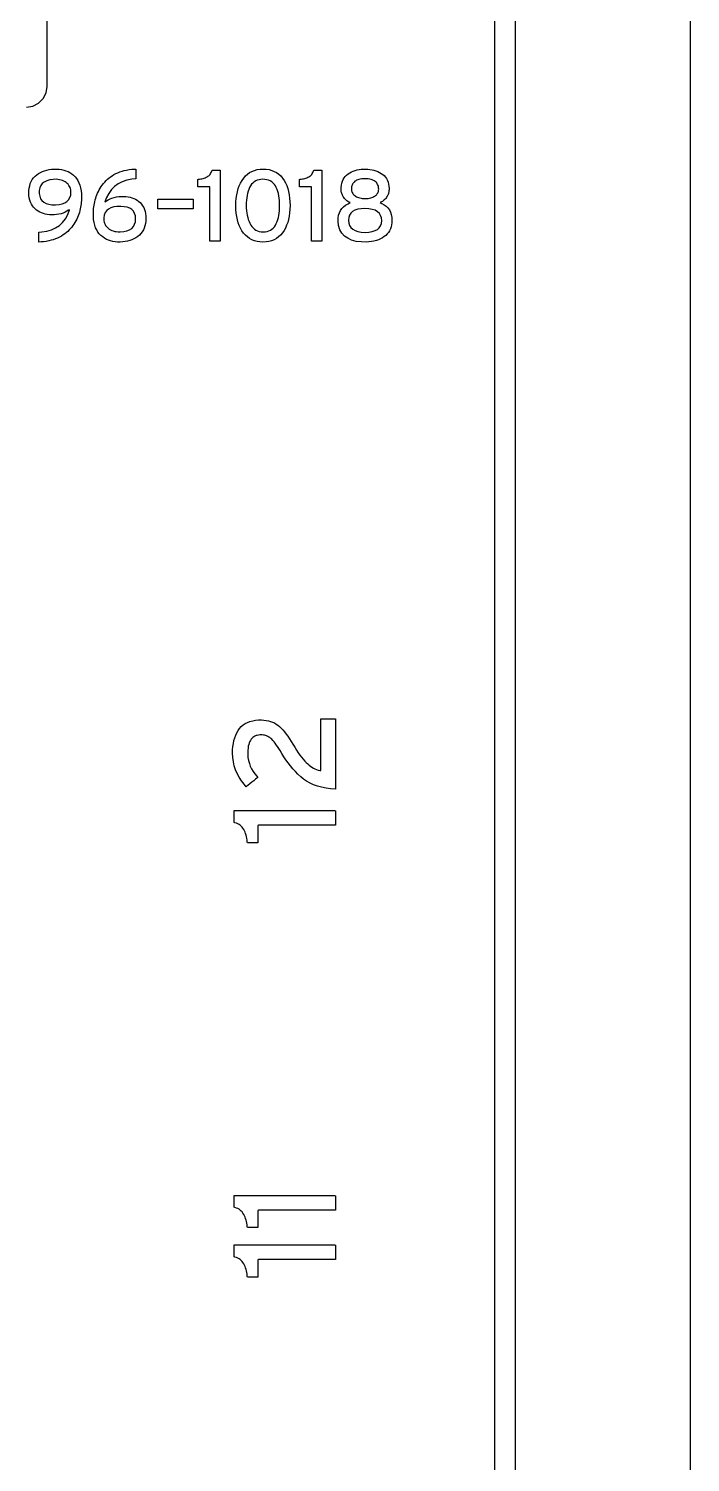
# Model space of a CAD drawing. Extents: x 1 to 47.7, y 0.2 to 33.5.
# Drawn here: x 35.924 to 36.559, y 8.065 to 9.442 of the extents above; entities that cross this region are included whole.
import ezdxf

# ---------------------------------------------------------------- set-up
doc = ezdxf.new("R2010")
doc.units = 0
doc.header["$MEASUREMENT"] = 0
for name, color, linetype in [('1_1__SCREW_TERMINAL_BLOCK_', 7, 'CONTINUOUS'), ('1_2__SCREW_TERMINAL_BLOCK_', 7, 'CONTINUOUS'), ('1_3__CONNECTORIZED_RELAY__', 7, 'CONTINUOUS'), ('1_4__CONNECTORIZED_RELAY__', 7, 'CONTINUOUS'), ('6_0____DWG', 7, 'CONTINUOUS')]:
    doc.layers.add(name, color=color, linetype=linetype)

msp = doc.modelspace()

# ---------------------------------------------------------------- linework, layer by layer
at = {"layer": '1_1__SCREW_TERMINAL_BLOCK_'}
for points in [[(36.3712, 12.2138), (36.3712, 12.0773), (36.3712, 11.9389), (36.3712, 11.7988), (36.3712, 11.6569), (36.3712, 11.5135), (36.3712, 11.3686), (36.3712, 11.2222), (36.3712, 11.0746), (36.3712, 10.9258), (36.3712, 10.7758), (36.3712, 10.6248), (36.3712, 10.4729), (36.3712, 10.3202), (36.3712, 10.0127), (36.3712, 9.703), (36.3712, 9.0803), (36.3712, 8.7688), (36.3712, 8.4583), (36.3712, 8.1495), (36.3712, 7.8431)], [(36.3912, 7.8534), (36.3912, 8.1814), (36.3912, 8.5119), (36.3912, 8.8438), (36.3912, 9.5091), (36.3912, 9.8408), (36.3912, 10.1708), (36.3912, 10.3349), (36.3912, 10.4982), (36.3912, 10.6607), (36.3912, 10.8222), (36.3912, 10.9827), (36.3912, 11.142), (36.3912, 11.3001), (36.3912, 11.4568), (36.3912, 11.6121), (36.3912, 11.7658), (36.3912, 11.9178), (36.3912, 12.068), (36.3912, 12.2164)]]:
    msp.add_lwpolyline(points, dxfattribs=at)
for points in [[(36.2186, 8.7112), (36.2139, 8.7116), (36.2095, 8.7123), (36.2053, 8.7132), (36.2013, 8.7143), (36.1976, 8.7156), (36.1942, 8.7172), (36.1909, 8.719), (36.1879, 8.721), (36.1852, 8.7233), (36.1826, 8.7258), (36.1801, 8.7283), (36.1777, 8.7309), (36.1754, 8.7337), (36.1732, 8.7365), (36.171, 8.7395), (36.169, 8.7425), (36.1671, 8.7457), (36.1655, 8.7484), (36.1642, 8.7504), (36.163, 8.7523), (36.1618, 8.754), (36.1607, 8.7556), (36.1596, 8.7569), (36.1585, 8.7582), (36.1575, 8.7592), (36.1565, 8.7601), (36.1555, 8.7608), (36.1546, 8.7614), (36.1536, 8.762), (36.1525, 8.7624), (36.1515, 8.7628), (36.1505, 8.7631), (36.1494, 8.7633), (36.1483, 8.7634), (36.1472, 8.7635), (36.1459, 8.7634), (36.1446, 8.7633), (36.1434, 8.763), (36.1423, 8.7627), (36.1413, 8.7622), (36.1403, 8.7616), (36.1393, 8.7609), (36.1385, 8.7602), (36.1377, 8.7593), (36.137, 8.7582), (36.1363, 8.757), (36.1358, 8.7557), (36.1353, 8.7542), (36.1349, 8.7526), (36.1347, 8.7508), (36.1345, 8.7489), (36.1344, 8.7468), (36.1344, 8.7444), (36.1346, 8.7416), (36.1351, 8.7388), (36.1359, 8.7361), (36.1368, 8.7335), (36.138, 8.7309), (36.1395, 8.7284), (36.1412, 8.726), (36.1431, 8.7237), (36.1439, 8.7226), (36.1431, 8.7219), (36.1418, 8.7208), (36.1401, 8.7194), (36.1382, 8.7179), (36.1364, 8.7164), (36.1347, 8.7151), (36.1336, 8.7142), (36.133, 8.7137), (36.1308, 8.7161), (36.1283, 8.7194), (36.1261, 8.7228), (36.1242, 8.7264), (36.1227, 8.73), (36.1215, 8.7338), (36.1206, 8.7377), (36.12, 8.7417), (36.1198, 8.7458), (36.1199, 8.7492), (36.1202, 8.7523), (36.1206, 8.7553), (36.1211, 8.7581), (36.1219, 8.7607), (36.1228, 8.7632), (36.1239, 8.7655), (36.1251, 8.7677), (36.1265, 8.7696), (36.1282, 8.7714), (36.13, 8.773), (36.132, 8.7743), (36.1342, 8.7754), (36.1365, 8.7764), (36.1391, 8.777), (36.1418, 8.7775), (36.1447, 8.7778), (36.1475, 8.7778), (36.1498, 8.7777), (36.1521, 8.7774), (36.1542, 8.777), (36.1563, 8.7764), (36.1582, 8.7757), (36.16, 8.7749), (36.1618, 8.7739), (36.1634, 8.7727), (36.1649, 8.7714), (36.1664, 8.7699), (36.168, 8.7682), (36.1696, 8.7663), (36.1712, 8.7643), (36.1728, 8.7621), (36.1744, 8.7598), (36.1761, 8.7572), (36.1777, 8.7545), (36.1795, 8.7516), (36.1812, 8.7489), (36.1829, 8.7463), (36.1845, 8.744), (36.1861, 8.7419), (36.1876, 8.74), (36.1891, 8.7383), (36.1905, 8.7368), (36.1919, 8.7355), (36.1932, 8.7343), (36.1946, 8.7333), (36.196, 8.7323), (36.1975, 8.7315), (36.1989, 8.7307), (36.2004, 8.7301), (36.2019, 8.7296), (36.2034, 8.7291), (36.2045, 8.7291), (36.2045, 8.732), (36.2045, 8.7376), (36.2045, 8.745), (36.2045, 8.7534), (36.2045, 8.7618), (36.2045, 8.7693), (36.2045, 8.7752), (36.2045, 8.7784), (36.2046, 8.7788), (36.2056, 8.7788), (36.2073, 8.7788), (36.2095, 8.7788), (36.2119, 8.7788), (36.2143, 8.7788), (36.2163, 8.7788), (36.2178, 8.7788), (36.2185, 8.7788), (36.2186, 8.7773), (36.2186, 8.7716), (36.2186, 8.7628), (36.2186, 8.752), (36.2186, 8.7405), (36.2186, 8.7295), (36.2186, 8.7202), (36.2186, 8.7137)], [(36.2186, 8.6766), (36.2157, 8.6766), (36.2081, 8.6766), (36.1973, 8.6766), (36.1846, 8.6766), (36.1715, 8.6766), (36.1596, 8.6766), (36.1502, 8.6766), (36.1448, 8.6766), (36.144, 8.6764), (36.144, 8.6752), (36.144, 8.6731), (36.144, 8.6704), (36.144, 8.6675), (36.144, 8.6647), (36.144, 8.6622), (36.144, 8.6605), (36.144, 8.6599), (36.1436, 8.6599), (36.1426, 8.6599), (36.1412, 8.6599), (36.1395, 8.6599), (36.1377, 8.6599), (36.1361, 8.6599), (36.1348, 8.6599), (36.1341, 8.6599), (36.1339, 8.6608), (36.1337, 8.6624), (36.1335, 8.6641), (36.1331, 8.6656), (36.1327, 8.6672), (36.1323, 8.6686), (36.1318, 8.67), (36.1312, 8.6714), (36.1305, 8.6726), (36.1298, 8.6738), (36.129, 8.6749), (36.1281, 8.6759), (36.1271, 8.6767), (36.126, 8.6775), (36.1248, 8.6781), (36.1235, 8.6787), (36.1221, 8.6791), (36.1214, 8.6794), (36.1214, 8.6802), (36.1214, 8.6817), (36.1214, 8.6835), (36.1214, 8.6855), (36.1214, 8.6874), (36.1214, 8.6891), (36.1214, 8.6903), (36.1214, 8.6907), (36.1251, 8.6907), (36.135, 8.6907), (36.1492, 8.6907), (36.1657, 8.6907), (36.1827, 8.6907), (36.1983, 8.6907), (36.2105, 8.6907), (36.2176, 8.6907), (36.2186, 8.6905), (36.2186, 8.6895), (36.2186, 8.6877), (36.2186, 8.6855), (36.2186, 8.683), (36.2186, 8.6806), (36.2186, 8.6786), (36.2186, 8.6771)], [(36.2186, 8.3068), (36.2157, 8.3068), (36.2081, 8.3068), (36.1973, 8.3068), (36.1846, 8.3068), (36.1715, 8.3068), (36.1596, 8.3068), (36.1502, 8.3068), (36.1448, 8.3068), (36.144, 8.3066), (36.144, 8.3054), (36.144, 8.3033), (36.144, 8.3006), (36.144, 8.2977), (36.144, 8.2948), (36.144, 8.2924), (36.144, 8.2907), (36.144, 8.2901), (36.1436, 8.2901), (36.1426, 8.2901), (36.1412, 8.2901), (36.1395, 8.2901), (36.1377, 8.2901), (36.1361, 8.2901), (36.1348, 8.2901), (36.1341, 8.2901), (36.1339, 8.2909), (36.1337, 8.2926), (36.1335, 8.2943), (36.1331, 8.2958), (36.1327, 8.2973), (36.1323, 8.2988), (36.1318, 8.3002), (36.1312, 8.3015), (36.1305, 8.3028), (36.1298, 8.304), (36.129, 8.3051), (36.1281, 8.306), (36.1271, 8.3069), (36.126, 8.3077), (36.1248, 8.3083), (36.1235, 8.3089), (36.1221, 8.3093), (36.1214, 8.3096), (36.1214, 8.3104), (36.1214, 8.3118), (36.1214, 8.3137), (36.1214, 8.3157), (36.1214, 8.3176), (36.1214, 8.3193), (36.1214, 8.3204), (36.1214, 8.3209), (36.1251, 8.3209), (36.135, 8.3209), (36.1492, 8.3209), (36.1657, 8.3209), (36.1827, 8.3209), (36.1983, 8.3209), (36.2105, 8.3209), (36.2176, 8.3209), (36.2186, 8.3207), (36.2186, 8.3197), (36.2186, 8.3179), (36.2186, 8.3157), (36.2186, 8.3132), (36.2186, 8.3108), (36.2186, 8.3087), (36.2186, 8.3073)], [(36.2186, 8.2593), (36.2157, 8.2593), (36.2081, 8.2593), (36.1973, 8.2593), (36.1846, 8.2593), (36.1715, 8.2593), (36.1596, 8.2593), (36.1502, 8.2593), (36.1448, 8.2593), (36.144, 8.2591), (36.144, 8.2579), (36.144, 8.2558), (36.144, 8.2531), (36.144, 8.2502), (36.144, 8.2474), (36.144, 8.2449), (36.144, 8.2432), (36.144, 8.2426), (36.1436, 8.2426), (36.1426, 8.2426), (36.1412, 8.2426), (36.1395, 8.2426), (36.1377, 8.2426), (36.1361, 8.2426), (36.1348, 8.2426), (36.1341, 8.2426), (36.1339, 8.2435), (36.1337, 8.2452), (36.1335, 8.2468), (36.1331, 8.2484), (36.1327, 8.2499), (36.1323, 8.2513), (36.1318, 8.2527), (36.1312, 8.2541), (36.1305, 8.2553), (36.1298, 8.2565), (36.129, 8.2576), (36.1281, 8.2586), (36.1271, 8.2594), (36.126, 8.2602), (36.1248, 8.2608), (36.1235, 8.2614), (36.1221, 8.2618), (36.1214, 8.2621), (36.1214, 8.2629), (36.1214, 8.2644), (36.1214, 8.2662), (36.1214, 8.2682), (36.1214, 8.2701), (36.1214, 8.2718), (36.1214, 8.273), (36.1214, 8.2734), (36.1251, 8.2734), (36.135, 8.2734), (36.1492, 8.2734), (36.1657, 8.2734), (36.1827, 8.2734), (36.1983, 8.2734), (36.2105, 8.2734), (36.2176, 8.2734), (36.2186, 8.2733), (36.2186, 8.2722), (36.2186, 8.2705), (36.2186, 8.2682), (36.2186, 8.2657), (36.2186, 8.2633), (36.2186, 8.2613), (36.2186, 8.2598)]]:
    msp.add_lwpolyline(points, close=True, dxfattribs=at)
at = {"layer": '1_2__SCREW_TERMINAL_BLOCK_'}
for points in [[(36.3712, 12.2138), (36.3712, 12.0773), (36.3712, 11.9389), (36.3712, 11.7988), (36.3712, 11.6569), (36.3712, 11.5135), (36.3712, 11.3686), (36.3712, 11.2222), (36.3712, 11.0746), (36.3712, 10.9258), (36.3712, 10.7758), (36.3712, 10.6248), (36.3712, 10.4729), (36.3712, 10.3202), (36.3712, 10.0127), (36.3712, 9.703), (36.3712, 9.0803), (36.3712, 8.7688), (36.3712, 8.4583), (36.3712, 8.1495), (36.3712, 7.8431)], [(36.3912, 7.8534), (36.3912, 8.1814), (36.3912, 8.5119), (36.3912, 8.8438), (36.3912, 9.5091), (36.3912, 9.8408), (36.3912, 10.1708), (36.3912, 10.3349), (36.3912, 10.4982), (36.3912, 10.6607), (36.3912, 10.8222), (36.3912, 10.9827), (36.3912, 11.142), (36.3912, 11.3001), (36.3912, 11.4568), (36.3912, 11.6121), (36.3912, 11.7658), (36.3912, 11.9178), (36.3912, 12.068), (36.3912, 12.2164)], [(35.9419, 9.3865), (35.9419, 12.0201)], [(35.9219, 9.3666), (35.9282, 9.3676), (35.9337, 9.3704), (35.938, 9.3747), (35.9409, 9.3802), (35.9419, 9.3865)]]:
    msp.add_lwpolyline(points, dxfattribs=at)
for points in [[(36.2186, 8.7112), (36.2139, 8.7116), (36.2095, 8.7123), (36.2053, 8.7132), (36.2013, 8.7143), (36.1976, 8.7156), (36.1942, 8.7172), (36.1909, 8.719), (36.1879, 8.721), (36.1852, 8.7233), (36.1826, 8.7258), (36.1801, 8.7283), (36.1777, 8.7309), (36.1754, 8.7337), (36.1732, 8.7365), (36.171, 8.7395), (36.169, 8.7425), (36.1671, 8.7457), (36.1655, 8.7484), (36.1642, 8.7504), (36.163, 8.7523), (36.1618, 8.754), (36.1607, 8.7556), (36.1596, 8.7569), (36.1585, 8.7582), (36.1575, 8.7592), (36.1565, 8.7601), (36.1555, 8.7608), (36.1546, 8.7614), (36.1536, 8.762), (36.1525, 8.7624), (36.1515, 8.7628), (36.1505, 8.7631), (36.1494, 8.7633), (36.1483, 8.7634), (36.1472, 8.7635), (36.1459, 8.7634), (36.1446, 8.7633), (36.1434, 8.763), (36.1423, 8.7627), (36.1413, 8.7622), (36.1403, 8.7616), (36.1393, 8.7609), (36.1385, 8.7602), (36.1377, 8.7593), (36.137, 8.7582), (36.1363, 8.757), (36.1358, 8.7557), (36.1353, 8.7542), (36.1349, 8.7526), (36.1347, 8.7508), (36.1345, 8.7489), (36.1344, 8.7468), (36.1344, 8.7444), (36.1346, 8.7416), (36.1351, 8.7388), (36.1359, 8.7361), (36.1368, 8.7335), (36.138, 8.7309), (36.1395, 8.7284), (36.1412, 8.726), (36.1431, 8.7237), (36.1439, 8.7226), (36.1431, 8.7219), (36.1418, 8.7208), (36.1401, 8.7194), (36.1382, 8.7179), (36.1364, 8.7164), (36.1347, 8.7151), (36.1336, 8.7142), (36.133, 8.7137), (36.1308, 8.7161), (36.1283, 8.7194), (36.1261, 8.7228), (36.1242, 8.7264), (36.1227, 8.73), (36.1215, 8.7338), (36.1206, 8.7377), (36.12, 8.7417), (36.1198, 8.7458), (36.1199, 8.7492), (36.1202, 8.7523), (36.1206, 8.7553), (36.1211, 8.7581), (36.1219, 8.7607), (36.1228, 8.7632), (36.1239, 8.7655), (36.1251, 8.7677), (36.1265, 8.7696), (36.1282, 8.7714), (36.13, 8.773), (36.132, 8.7743), (36.1342, 8.7754), (36.1365, 8.7764), (36.1391, 8.777), (36.1418, 8.7775), (36.1447, 8.7778), (36.1475, 8.7778), (36.1498, 8.7777), (36.1521, 8.7774), (36.1542, 8.777), (36.1563, 8.7764), (36.1582, 8.7757), (36.16, 8.7749), (36.1618, 8.7739), (36.1634, 8.7727), (36.1649, 8.7714), (36.1664, 8.7699), (36.168, 8.7682), (36.1696, 8.7663), (36.1712, 8.7643), (36.1728, 8.7621), (36.1744, 8.7598), (36.1761, 8.7572), (36.1777, 8.7545), (36.1795, 8.7516), (36.1812, 8.7489), (36.1829, 8.7463), (36.1845, 8.744), (36.1861, 8.7419), (36.1876, 8.74), (36.1891, 8.7383), (36.1905, 8.7368), (36.1919, 8.7355), (36.1932, 8.7343), (36.1946, 8.7333), (36.196, 8.7323), (36.1975, 8.7315), (36.1989, 8.7307), (36.2004, 8.7301), (36.2019, 8.7296), (36.2034, 8.7291), (36.2045, 8.7291), (36.2045, 8.732), (36.2045, 8.7376), (36.2045, 8.745), (36.2045, 8.7534), (36.2045, 8.7618), (36.2045, 8.7693), (36.2045, 8.7752), (36.2045, 8.7784), (36.2046, 8.7788), (36.2056, 8.7788), (36.2073, 8.7788), (36.2095, 8.7788), (36.2119, 8.7788), (36.2143, 8.7788), (36.2163, 8.7788), (36.2178, 8.7788), (36.2185, 8.7788), (36.2186, 8.7773), (36.2186, 8.7716), (36.2186, 8.7628), (36.2186, 8.752), (36.2186, 8.7405), (36.2186, 8.7295), (36.2186, 8.7202), (36.2186, 8.7137)], [(36.2186, 8.6766), (36.2157, 8.6766), (36.2081, 8.6766), (36.1973, 8.6766), (36.1846, 8.6766), (36.1715, 8.6766), (36.1596, 8.6766), (36.1502, 8.6766), (36.1448, 8.6766), (36.144, 8.6764), (36.144, 8.6752), (36.144, 8.6731), (36.144, 8.6704), (36.144, 8.6675), (36.144, 8.6647), (36.144, 8.6622), (36.144, 8.6605), (36.144, 8.6599), (36.1436, 8.6599), (36.1426, 8.6599), (36.1412, 8.6599), (36.1395, 8.6599), (36.1377, 8.6599), (36.1361, 8.6599), (36.1348, 8.6599), (36.1341, 8.6599), (36.1339, 8.6608), (36.1337, 8.6624), (36.1335, 8.6641), (36.1331, 8.6656), (36.1327, 8.6672), (36.1323, 8.6686), (36.1318, 8.67), (36.1312, 8.6714), (36.1305, 8.6726), (36.1298, 8.6738), (36.129, 8.6749), (36.1281, 8.6759), (36.1271, 8.6767), (36.126, 8.6775), (36.1248, 8.6781), (36.1235, 8.6787), (36.1221, 8.6791), (36.1214, 8.6794), (36.1214, 8.6802), (36.1214, 8.6817), (36.1214, 8.6835), (36.1214, 8.6855), (36.1214, 8.6874), (36.1214, 8.6891), (36.1214, 8.6903), (36.1214, 8.6907), (36.1251, 8.6907), (36.135, 8.6907), (36.1492, 8.6907), (36.1657, 8.6907), (36.1827, 8.6907), (36.1983, 8.6907), (36.2105, 8.6907), (36.2176, 8.6907), (36.2186, 8.6905), (36.2186, 8.6895), (36.2186, 8.6877), (36.2186, 8.6855), (36.2186, 8.683), (36.2186, 8.6806), (36.2186, 8.6786), (36.2186, 8.6771)], [(36.2186, 8.3068), (36.2157, 8.3068), (36.2081, 8.3068), (36.1973, 8.3068), (36.1846, 8.3068), (36.1715, 8.3068), (36.1596, 8.3068), (36.1502, 8.3068), (36.1448, 8.3068), (36.144, 8.3066), (36.144, 8.3054), (36.144, 8.3033), (36.144, 8.3006), (36.144, 8.2977), (36.144, 8.2948), (36.144, 8.2924), (36.144, 8.2907), (36.144, 8.2901), (36.1436, 8.2901), (36.1426, 8.2901), (36.1412, 8.2901), (36.1395, 8.2901), (36.1377, 8.2901), (36.1361, 8.2901), (36.1348, 8.2901), (36.1341, 8.2901), (36.1339, 8.2909), (36.1337, 8.2926), (36.1335, 8.2943), (36.1331, 8.2958), (36.1327, 8.2973), (36.1323, 8.2988), (36.1318, 8.3002), (36.1312, 8.3015), (36.1305, 8.3028), (36.1298, 8.304), (36.129, 8.3051), (36.1281, 8.306), (36.1271, 8.3069), (36.126, 8.3077), (36.1248, 8.3083), (36.1235, 8.3089), (36.1221, 8.3093), (36.1214, 8.3096), (36.1214, 8.3104), (36.1214, 8.3118), (36.1214, 8.3137), (36.1214, 8.3157), (36.1214, 8.3176), (36.1214, 8.3193), (36.1214, 8.3204), (36.1214, 8.3209), (36.1251, 8.3209), (36.135, 8.3209), (36.1492, 8.3209), (36.1657, 8.3209), (36.1827, 8.3209), (36.1983, 8.3209), (36.2105, 8.3209), (36.2176, 8.3209), (36.2186, 8.3207), (36.2186, 8.3197), (36.2186, 8.3179), (36.2186, 8.3157), (36.2186, 8.3132), (36.2186, 8.3108), (36.2186, 8.3087), (36.2186, 8.3073)], [(36.2186, 8.2593), (36.2157, 8.2593), (36.2081, 8.2593), (36.1973, 8.2593), (36.1846, 8.2593), (36.1715, 8.2593), (36.1596, 8.2593), (36.1502, 8.2593), (36.1448, 8.2593), (36.144, 8.2591), (36.144, 8.2579), (36.144, 8.2558), (36.144, 8.2531), (36.144, 8.2502), (36.144, 8.2474), (36.144, 8.2449), (36.144, 8.2432), (36.144, 8.2426), (36.1436, 8.2426), (36.1426, 8.2426), (36.1412, 8.2426), (36.1395, 8.2426), (36.1377, 8.2426), (36.1361, 8.2426), (36.1348, 8.2426), (36.1341, 8.2426), (36.1339, 8.2435), (36.1337, 8.2452), (36.1335, 8.2468), (36.1331, 8.2484), (36.1327, 8.2499), (36.1323, 8.2513), (36.1318, 8.2527), (36.1312, 8.2541), (36.1305, 8.2553), (36.1298, 8.2565), (36.129, 8.2576), (36.1281, 8.2586), (36.1271, 8.2594), (36.126, 8.2602), (36.1248, 8.2608), (36.1235, 8.2614), (36.1221, 8.2618), (36.1214, 8.2621), (36.1214, 8.2629), (36.1214, 8.2644), (36.1214, 8.2662), (36.1214, 8.2682), (36.1214, 8.2701), (36.1214, 8.2718), (36.1214, 8.273), (36.1214, 8.2734), (36.1251, 8.2734), (36.135, 8.2734), (36.1492, 8.2734), (36.1657, 8.2734), (36.1827, 8.2734), (36.1983, 8.2734), (36.2105, 8.2734), (36.2176, 8.2734), (36.2186, 8.2733), (36.2186, 8.2722), (36.2186, 8.2705), (36.2186, 8.2682), (36.2186, 8.2657), (36.2186, 8.2633), (36.2186, 8.2613), (36.2186, 8.2598)]]:
    msp.add_lwpolyline(points, close=True, dxfattribs=at)
at = {"layer": '1_3__CONNECTORIZED_RELAY__'}
for points in [[(36.3912, 7.8897), (36.3912, 8.2181), (36.3912, 8.5487), (36.3912, 9.2135), (36.3912, 9.5461), (36.3912, 9.8776), (36.3912, 10.2073), (36.3912, 10.3712), (36.3912, 10.5344), (36.3912, 10.6967), (36.3912, 10.858), (36.3912, 11.0182), (36.3912, 11.1773), (36.3912, 11.3351), (36.3912, 11.4915), (36.3912, 11.6464), (36.3912, 11.7997), (36.3912, 11.9513), (36.3912, 12.1012), (36.3912, 12.2491)], [(36.3712, 12.2056), (36.3712, 12.099), (36.3712, 11.9913), (36.3712, 11.8824), (36.3712, 11.7726), (36.3712, 11.6617), (36.3712, 11.5499), (36.3712, 11.4371), (36.3712, 11.3235), (36.3712, 11.2091), (36.3712, 10.9779), (36.3712, 10.7439), (36.3712, 10.5076), (36.3712, 10.2693), (36.3712, 10.0293), (36.3712, 9.788), (36.3712, 9.3029), (36.3712, 8.817), (36.3712, 8.5747), (36.3712, 8.3332), (36.3712, 8.093), (36.3712, 7.8544)], [(36.0481, 9.2689), (36.0481, 9.2781), (36.0821, 9.2781), (36.0821, 9.2689), (36.0481, 9.2689)]]:
    msp.add_lwpolyline(points, dxfattribs=at)
for points in [[(35.9748, 9.2799), (35.9748, 9.2784), (35.9747, 9.2768), (35.9746, 9.2752), (35.9744, 9.2736), (35.9742, 9.272), (35.9739, 9.2704), (35.9736, 9.2687), (35.9732, 9.2671), (35.9728, 9.2654), (35.9722, 9.2638), (35.9716, 9.2621), (35.971, 9.2605), (35.9702, 9.2589), (35.9694, 9.2573), (35.9685, 9.2558), (35.9676, 9.2542), (35.9665, 9.2527), (35.9655, 9.2512), (35.9643, 9.2498), (35.9631, 9.2485), (35.9617, 9.2472), (35.9603, 9.246), (35.9588, 9.2448), (35.9572, 9.2437), (35.9555, 9.2427), (35.9538, 9.2417), (35.9519, 9.2408), (35.9499, 9.24), (35.9478, 9.2392), (35.9456, 9.2386), (35.9434, 9.2381), (35.941, 9.2376), (35.9385, 9.2372), (35.936, 9.237), (35.9339, 9.2369), (35.9339, 9.2374), (35.9339, 9.2384), (35.9339, 9.2398), (35.9339, 9.2414), (35.9339, 9.2431), (35.9339, 9.2446), (35.9339, 9.2457), (35.9339, 9.2464), (35.9367, 9.2466), (35.9416, 9.2474), (35.946, 9.2487), (35.95, 9.2505), (35.9536, 9.2529), (35.9567, 9.2558), (35.9594, 9.2593), (35.9616, 9.2633), (35.9634, 9.2678), (35.9625, 9.2675), (35.9609, 9.2665), (35.9591, 9.2655), (35.9573, 9.2648), (35.9553, 9.2641), (35.9532, 9.2637), (35.9509, 9.2633), (35.9485, 9.2631), (35.946, 9.2631), (35.944, 9.2632), (35.942, 9.2634), (35.9401, 9.2638), (35.9383, 9.2643), (35.9365, 9.265), (35.9348, 9.2657), (35.9332, 9.2667), (35.9316, 9.2677), (35.9302, 9.269), (35.9288, 9.2703), (35.9277, 9.2718), (35.9267, 9.2734), (35.9259, 9.2752), (35.9252, 9.2772), (35.9247, 9.2793), (35.9244, 9.2815), (35.9243, 9.2839), (35.9243, 9.2864), (35.9246, 9.2888), (35.9251, 9.291), (35.9257, 9.2931), (35.9266, 9.2951), (35.9276, 9.2969), (35.9289, 9.2985), (35.9303, 9.3001), (35.9319, 9.3014), (35.9336, 9.3027), (35.9354, 9.3037), (35.9374, 9.3047), (35.9394, 9.3054), (35.9415, 9.3061), (35.9437, 9.3065), (35.9461, 9.3069), (35.9485, 9.307), (35.951, 9.307), (35.9534, 9.3069), (35.9556, 9.3066), (35.9578, 9.3061), (35.9599, 9.3055), (35.9619, 9.3046), (35.9637, 9.3037), (35.9655, 9.3025), (35.9671, 9.3012), (35.9687, 9.2997), (35.9701, 9.2979), (35.9713, 9.296), (35.9723, 9.2939), (35.9732, 9.2915), (35.9739, 9.2889), (35.9744, 9.2861), (35.9747, 9.2831)], [(35.9647, 9.2847), (35.9647, 9.2859), (35.9645, 9.2871), (35.9642, 9.2883), (35.9638, 9.2894), (35.9633, 9.2904), (35.9627, 9.2914), (35.962, 9.2924), (35.9612, 9.2933), (35.9602, 9.2941), (35.9591, 9.2949), (35.958, 9.2955), (35.9567, 9.2961), (35.9553, 9.2965), (35.9538, 9.2968), (35.9521, 9.2971), (35.9504, 9.2972), (35.9475, 9.2971), (35.9443, 9.2966), (35.9415, 9.2958), (35.9391, 9.2946), (35.9372, 9.2931), (35.9358, 9.2912), (35.9348, 9.2889), (35.9343, 9.2863), (35.9343, 9.2835), (35.9347, 9.2809), (35.9356, 9.2786), (35.9369, 9.2767), (35.9386, 9.2752), (35.9408, 9.274), (35.9434, 9.2732), (35.9465, 9.2728), (35.9499, 9.2727), (35.9534, 9.2729), (35.9563, 9.2736), (35.9588, 9.2745), (35.9609, 9.2758), (35.9625, 9.2775), (35.9637, 9.2796), (35.9645, 9.2819)], [(36.0367, 9.2595), (36.0366, 9.257), (36.0362, 9.2547), (36.0357, 9.2525), (36.035, 9.2504), (36.0342, 9.2485), (36.0331, 9.2468), (36.0318, 9.2451), (36.0304, 9.2436), (36.0288, 9.2423), (36.027, 9.2411), (36.0252, 9.24), (36.0232, 9.2391), (36.0212, 9.2383), (36.019, 9.2377), (36.0168, 9.2373), (36.0144, 9.237), (36.0119, 9.2369), (36.0094, 9.2369), (36.0071, 9.2371), (36.0049, 9.2374), (36.0028, 9.238), (36.0007, 9.2387), (35.9988, 9.2395), (35.9969, 9.2406), (35.9952, 9.2418), (35.9935, 9.2432), (35.9919, 9.2448), (35.9906, 9.2465), (35.9894, 9.2485), (35.9884, 9.2507), (35.9876, 9.2531), (35.9869, 9.2557), (35.9865, 9.2585), (35.9862, 9.2615), (35.9862, 9.2644), (35.9862, 9.2659), (35.9863, 9.2675), (35.9864, 9.2691), (35.9866, 9.2708), (35.9869, 9.2724), (35.9872, 9.2741), (35.9876, 9.2757), (35.988, 9.2774), (35.9885, 9.2791), (35.989, 9.2807), (35.9897, 9.2824), (35.9903, 9.284), (35.9911, 9.2856), (35.9919, 9.2871), (35.9928, 9.2887), (35.9937, 9.2902), (35.9947, 9.2917), (35.9959, 9.2931), (35.9971, 9.2945), (35.9984, 9.2959), (35.9997, 9.2972), (36.0012, 9.2984), (36.0027, 9.2995), (36.0043, 9.3006), (36.006, 9.3017), (36.0078, 9.3027), (36.0097, 9.3035), (36.0116, 9.3043), (36.0137, 9.305), (36.0159, 9.3056), (36.0181, 9.3061), (36.0205, 9.3065), (36.023, 9.3068), (36.0256, 9.307), (36.027, 9.307), (36.027, 9.3063), (36.027, 9.3052), (36.027, 9.3037), (36.027, 9.3021), (36.027, 9.3005), (36.027, 9.299), (36.027, 9.298), (36.027, 9.2975), (36.0231, 9.2972), (36.0183, 9.2963), (36.014, 9.2949), (36.0101, 9.2929), (36.0066, 9.2904), (36.0036, 9.2873), (36.001, 9.2837), (35.9988, 9.2796), (35.9973, 9.2754), (35.9988, 9.2766), (36.0004, 9.2776), (36.0022, 9.2785), (36.0041, 9.2792), (36.0061, 9.2798), (36.0083, 9.2803), (36.0106, 9.2806), (36.013, 9.2807), (36.0154, 9.2808), (36.0175, 9.2806), (36.0195, 9.2804), (36.0214, 9.28), (36.0232, 9.2795), (36.025, 9.2788), (36.0267, 9.278), (36.0283, 9.2771), (36.0298, 9.276), (36.0312, 9.2748), (36.0324, 9.2734), (36.0335, 9.2718), (36.0345, 9.2702), (36.0352, 9.2683), (36.0358, 9.2663), (36.0363, 9.2642), (36.0366, 9.2619)], [(36.0981, 9.2379), (36.0981, 9.2399), (36.0981, 9.2452), (36.0981, 9.2529), (36.0981, 9.2617), (36.0981, 9.2709), (36.0981, 9.2792), (36.0981, 9.2858), (36.0981, 9.2896), (36.098, 9.2901), (36.0971, 9.2901), (36.0957, 9.2901), (36.0938, 9.2901), (36.0917, 9.2901), (36.0897, 9.2901), (36.088, 9.2901), (36.0869, 9.2901), (36.0864, 9.2901), (36.0864, 9.2904), (36.0864, 9.2911), (36.0864, 9.2921), (36.0864, 9.2933), (36.0864, 9.2946), (36.0864, 9.2957), (36.0864, 9.2966), (36.0864, 9.2971), (36.087, 9.2972), (36.0882, 9.2973), (36.0893, 9.2975), (36.0904, 9.2977), (36.0915, 9.298), (36.0925, 9.2983), (36.0935, 9.2987), (36.0944, 9.2991), (36.0953, 9.2996), (36.0962, 9.3001), (36.0969, 9.3006), (36.0976, 9.3012), (36.0982, 9.3019), (36.0987, 9.3027), (36.0992, 9.3036), (36.0996, 9.3045), (36.0999, 9.3054), (36.1001, 9.306), (36.1006, 9.306), (36.1016, 9.306), (36.1029, 9.306), (36.1043, 9.306), (36.1057, 9.306), (36.1068, 9.306), (36.1077, 9.306), (36.108, 9.306), (36.108, 9.3034), (36.108, 9.2964), (36.108, 9.2865), (36.108, 9.2749), (36.108, 9.263), (36.108, 9.2521), (36.108, 9.2435), (36.108, 9.2386), (36.1079, 9.2379), (36.1072, 9.2379), (36.1059, 9.2379), (36.1043, 9.2379), (36.1026, 9.2379), (36.1009, 9.2379), (36.0995, 9.2379), (36.0985, 9.2379)], [(36.175, 9.2721), (36.1749, 9.2685), (36.1746, 9.265), (36.1742, 9.2618), (36.1735, 9.2587), (36.1727, 9.2557), (36.1717, 9.253), (36.1705, 9.2504), (36.1692, 9.2479), (36.1676, 9.2457), (36.1659, 9.2436), (36.164, 9.2419), (36.1619, 9.2404), (36.1596, 9.2392), (36.1572, 9.2382), (36.1546, 9.2375), (36.1519, 9.237), (36.1489, 9.2368), (36.146, 9.237), (36.1433, 9.2375), (36.1407, 9.2382), (36.1383, 9.2391), (36.1361, 9.2404), (36.134, 9.2418), (36.1321, 9.2436), (36.1304, 9.2456), (36.1288, 9.2478), (36.1275, 9.2502), (36.1263, 9.2528), (36.1253, 9.2555), (36.1245, 9.2584), (36.1238, 9.2615), (36.1234, 9.2648), (36.1231, 9.2683), (36.123, 9.2719), (36.1231, 9.2755), (36.1234, 9.2789), (36.1239, 9.2822), (36.1245, 9.2853), (36.1253, 9.2883), (36.1263, 9.291), (36.1275, 9.2936), (36.1289, 9.2961), (36.1305, 9.2983), (36.1322, 9.3004), (36.1341, 9.3021), (36.1362, 9.3036), (36.1384, 9.3048), (36.1409, 9.3058), (36.1434, 9.3065), (36.1462, 9.3069), (36.1491, 9.3071), (36.152, 9.3069), (36.1548, 9.3065), (36.1574, 9.3058), (36.1598, 9.3048), (36.1621, 9.3036), (36.1641, 9.3021), (36.166, 9.3004), (36.1677, 9.2984), (36.1693, 9.2962), (36.1706, 9.2938), (36.1718, 9.2912), (36.1727, 9.2885), (36.1736, 9.2855), (36.1742, 9.2824), (36.1746, 9.2791), (36.1749, 9.2757)], [(36.165, 9.2719), (36.165, 9.2744), (36.1648, 9.2768), (36.1646, 9.2792), (36.1642, 9.2814), (36.1638, 9.2835), (36.1632, 9.2855), (36.1625, 9.2874), (36.1618, 9.2892), (36.1609, 9.2908), (36.1599, 9.2923), (36.1587, 9.2936), (36.1574, 9.2947), (36.156, 9.2956), (36.1544, 9.2963), (36.1527, 9.2968), (36.1509, 9.2971), (36.1489, 9.2972), (36.147, 9.2971), (36.1452, 9.2968), (36.1435, 9.2963), (36.142, 9.2956), (36.1405, 9.2947), (36.1393, 9.2936), (36.1381, 9.2924), (36.1371, 9.2909), (36.1362, 9.2893), (36.1354, 9.2875), (36.1348, 9.2857), (36.1342, 9.2837), (36.1337, 9.2816), (36.1334, 9.2794), (36.1331, 9.2771), (36.133, 9.2746), (36.133, 9.2721), (36.133, 9.2696), (36.1332, 9.2671), (36.1335, 9.2648), (36.1338, 9.2627), (36.1343, 9.2606), (36.1349, 9.2586), (36.1356, 9.2567), (36.1364, 9.255), (36.1373, 9.2533), (36.1383, 9.2518), (36.1395, 9.2505), (36.1408, 9.2493), (36.1422, 9.2484), (36.1437, 9.2477), (36.1454, 9.2472), (36.1472, 9.2468), (36.1491, 9.2467), (36.1511, 9.2468), (36.1529, 9.2472), (36.1546, 9.2477), (36.1561, 9.2484), (36.1576, 9.2493), (36.1588, 9.2504), (36.16, 9.2517), (36.161, 9.2532), (36.1618, 9.2549), (36.1626, 9.2566), (36.1632, 9.2585), (36.1638, 9.2604), (36.1642, 9.2625), (36.1646, 9.2647), (36.1648, 9.267), (36.165, 9.2694)], [(36.1957, 9.2379), (36.1957, 9.2399), (36.1957, 9.2452), (36.1957, 9.2529), (36.1957, 9.2617), (36.1957, 9.2709), (36.1957, 9.2792), (36.1957, 9.2858), (36.1957, 9.2896), (36.1956, 9.2901), (36.1947, 9.2901), (36.1933, 9.2901), (36.1914, 9.2901), (36.1893, 9.2901), (36.1874, 9.2901), (36.1856, 9.2901), (36.1845, 9.2901), (36.184, 9.2901), (36.184, 9.2904), (36.184, 9.2911), (36.184, 9.2921), (36.184, 9.2933), (36.184, 9.2946), (36.184, 9.2957), (36.184, 9.2966), (36.184, 9.2971), (36.1846, 9.2972), (36.1858, 9.2973), (36.1869, 9.2975), (36.188, 9.2977), (36.1891, 9.298), (36.1901, 9.2983), (36.1911, 9.2987), (36.192, 9.2991), (36.1929, 9.2996), (36.1938, 9.3001), (36.1945, 9.3006), (36.1952, 9.3012), (36.1958, 9.3019), (36.1963, 9.3027), (36.1968, 9.3036), (36.1972, 9.3045), (36.1975, 9.3054), (36.1977, 9.306), (36.1982, 9.306), (36.1992, 9.306), (36.2005, 9.306), (36.2019, 9.306), (36.2033, 9.306), (36.2044, 9.306), (36.2053, 9.306), (36.2056, 9.306), (36.2056, 9.3034), (36.2056, 9.2964), (36.2056, 9.2865), (36.2056, 9.2749), (36.2056, 9.263), (36.2056, 9.2521), (36.2056, 9.2435), (36.2056, 9.2386), (36.2055, 9.2379), (36.2048, 9.2379), (36.2035, 9.2379), (36.2019, 9.2379), (36.2002, 9.2379), (36.1985, 9.2379), (36.1971, 9.2379), (36.1961, 9.2379)], [(36.2728, 9.2578), (36.2727, 9.2555), (36.2724, 9.2534), (36.272, 9.2514), (36.2713, 9.2495), (36.2705, 9.2478), (36.2695, 9.2461), (36.2683, 9.2447), (36.2669, 9.2433), (36.2654, 9.2421), (36.2637, 9.2409), (36.2618, 9.2399), (36.2599, 9.2391), (36.2578, 9.2384), (36.2555, 9.2378), (36.2531, 9.2373), (36.2506, 9.237), (36.248, 9.2369), (36.2436, 9.237), (36.2385, 9.2376), (36.2341, 9.2388), (36.2303, 9.2405), (36.2271, 9.2427), (36.2246, 9.2455), (36.2228, 9.2488), (36.2216, 9.2527), (36.2211, 9.2571), (36.2212, 9.2602), (36.2216, 9.2627), (36.2223, 9.2651), (36.2234, 9.2672), (36.2247, 9.2692), (36.2264, 9.2709), (36.2283, 9.2724), (36.2306, 9.2737), (36.2326, 9.2748), (36.2315, 9.2753), (36.2305, 9.276), (36.2296, 9.2766), (36.2287, 9.2773), (36.2279, 9.278), (36.2273, 9.2788), (36.2266, 9.2796), (36.2261, 9.2804), (36.2257, 9.2813), (36.2252, 9.2821), (36.2249, 9.2829), (36.2246, 9.2837), (36.2243, 9.2845), (36.2241, 9.2853), (36.224, 9.2861), (36.2239, 9.2869), (36.2239, 9.2876), (36.224, 9.2894), (36.2242, 9.2915), (36.2246, 9.2935), (36.2252, 9.2953), (36.226, 9.297), (36.2269, 9.2986), (36.228, 9.3), (36.2293, 9.3013), (36.2308, 9.3025), (36.2323, 9.3035), (36.2339, 9.3044), (36.2356, 9.3051), (36.2374, 9.3057), (36.2393, 9.3062), (36.2413, 9.3066), (36.2433, 9.3069), (36.2455, 9.307), (36.2477, 9.3071), (36.2497, 9.307), (36.2517, 9.3067), (36.2537, 9.3064), (36.2555, 9.306), (36.2573, 9.3054), (36.2591, 9.3047), (36.2608, 9.3039), (36.2624, 9.3029), (36.2639, 9.3019), (36.2653, 9.3007), (36.2665, 9.2993), (36.2675, 9.2979), (36.2684, 9.2962), (36.269, 9.2945), (36.2695, 9.2926), (36.2699, 9.2905), (36.27, 9.2883), (36.27, 9.2877), (36.27, 9.2874), (36.27, 9.287), (36.27, 9.2867), (36.2699, 9.2863), (36.2699, 9.2859), (36.2698, 9.2855), (36.2697, 9.2851), (36.2697, 9.2847), (36.2695, 9.2843), (36.2694, 9.2839), (36.2693, 9.2834), (36.2691, 9.283), (36.269, 9.2826), (36.2688, 9.2821), (36.2686, 9.2817), (36.2684, 9.2812), (36.268, 9.2806), (36.2675, 9.2797), (36.2669, 9.2789), (36.2662, 9.2781), (36.2654, 9.2774), (36.2645, 9.2767), (36.2636, 9.276), (36.2626, 9.2754), (36.2615, 9.2748), (36.263, 9.274), (36.2652, 9.2728), (36.2672, 9.2714), (36.2689, 9.2697), (36.2703, 9.2678), (36.2713, 9.2656), (36.2721, 9.2633), (36.2726, 9.2606)], [(36.2601, 9.2877), (36.26, 9.2887), (36.2599, 9.2896), (36.2597, 9.2905), (36.2594, 9.2913), (36.259, 9.2922), (36.2586, 9.2929), (36.2581, 9.2937), (36.2575, 9.2944), (36.2567, 9.2951), (36.2559, 9.2957), (36.255, 9.2962), (36.2539, 9.2967), (36.2527, 9.2971), (36.2514, 9.2973), (36.25, 9.2976), (36.2485, 9.2977), (36.2469, 9.2978), (36.2453, 9.2977), (36.2438, 9.2976), (36.2424, 9.2974), (36.2411, 9.2971), (36.24, 9.2967), (36.2389, 9.2963), (36.238, 9.2958), (36.2372, 9.2953), (36.2365, 9.2946), (36.2358, 9.2939), (36.2353, 9.2932), (36.2348, 9.2925), (36.2345, 9.2917), (36.2342, 9.2908), (36.234, 9.29), (36.2339, 9.2891), (36.2339, 9.2881), (36.2339, 9.2871), (36.2341, 9.2862), (36.2343, 9.2854), (36.2347, 9.2845), (36.2351, 9.2837), (36.2356, 9.283), (36.2363, 9.2823), (36.237, 9.2817), (36.2379, 9.281), (36.2388, 9.2805), (36.2397, 9.28), (36.2408, 9.2796), (36.2419, 9.2793), (36.2431, 9.279), (36.2443, 9.2789), (36.2457, 9.2788), (36.2471, 9.2787), (36.2485, 9.2788), (36.2499, 9.2789), (36.2512, 9.2791), (36.2524, 9.2793), (36.2535, 9.2797), (36.2545, 9.2801), (36.2555, 9.2806), (36.2564, 9.2811), (36.2571, 9.2817), (36.2578, 9.2824), (36.2584, 9.283), (36.2589, 9.2837), (36.2593, 9.2844), (36.2597, 9.2852), (36.2599, 9.286), (36.26, 9.2869)], [(36.0267, 9.2593), (36.0265, 9.2621), (36.0258, 9.2644), (36.0247, 9.2665), (36.0231, 9.2681), (36.0211, 9.2694), (36.0187, 9.2704), (36.0158, 9.2709), (36.0125, 9.2712), (36.0089, 9.2711), (36.0058, 9.2706), (36.0031, 9.2698), (36.0008, 9.2686), (35.999, 9.2671), (35.9977, 9.2652), (35.9967, 9.2629), (35.9963, 9.2603), (35.9962, 9.2584), (35.9964, 9.2572), (35.9966, 9.2561), (35.997, 9.255), (35.9974, 9.2539), (35.998, 9.2529), (35.9987, 9.252), (35.9995, 9.2511), (36.0005, 9.2502), (36.0015, 9.2494), (36.0026, 9.2487), (36.0039, 9.2481), (36.0052, 9.2476), (36.0067, 9.2472), (36.0082, 9.2469), (36.0099, 9.2468), (36.012, 9.2467), (36.0154, 9.247), (36.0184, 9.2477), (36.0209, 9.2487), (36.023, 9.2501), (36.0246, 9.2519), (36.0258, 9.254), (36.0265, 9.2565)], [(36.2629, 9.2575), (36.2626, 9.2602), (36.2619, 9.2625), (36.2607, 9.2645), (36.2589, 9.2661), (36.2567, 9.2674), (36.2539, 9.2683), (36.2506, 9.2689), (36.2469, 9.2691), (36.2432, 9.2689), (36.2399, 9.2684), (36.2372, 9.2675), (36.235, 9.2662), (36.2333, 9.2647), (36.232, 9.2628), (36.2313, 9.2605), (36.2311, 9.2579), (36.2313, 9.2552), (36.2321, 9.2529), (36.2334, 9.2509), (36.2351, 9.2492), (36.2374, 9.2479), (36.2401, 9.247), (36.2433, 9.2464), (36.247, 9.2461), (36.2507, 9.2464), (36.2539, 9.247), (36.2567, 9.2479), (36.2589, 9.2491), (36.2606, 9.2507), (36.2619, 9.2526), (36.2626, 9.2549)], [(36.2186, 8.7112), (36.2139, 8.7116), (36.2095, 8.7123), (36.2053, 8.7132), (36.2013, 8.7143), (36.1976, 8.7156), (36.1942, 8.7172), (36.1909, 8.719), (36.1879, 8.721), (36.1852, 8.7233), (36.1826, 8.7258), (36.1801, 8.7283), (36.1777, 8.7309), (36.1754, 8.7337), (36.1732, 8.7365), (36.171, 8.7395), (36.169, 8.7425), (36.1671, 8.7457), (36.1655, 8.7484), (36.1642, 8.7504), (36.163, 8.7523), (36.1618, 8.754), (36.1607, 8.7556), (36.1596, 8.7569), (36.1585, 8.7582), (36.1575, 8.7592), (36.1565, 8.7601), (36.1555, 8.7608), (36.1546, 8.7614), (36.1536, 8.762), (36.1525, 8.7624), (36.1515, 8.7628), (36.1505, 8.7631), (36.1494, 8.7633), (36.1483, 8.7634), (36.1472, 8.7635), (36.1459, 8.7634), (36.1446, 8.7633), (36.1434, 8.763), (36.1423, 8.7627), (36.1413, 8.7622), (36.1403, 8.7616), (36.1393, 8.7609), (36.1385, 8.7602), (36.1377, 8.7593), (36.137, 8.7582), (36.1363, 8.757), (36.1358, 8.7557), (36.1353, 8.7542), (36.1349, 8.7526), (36.1347, 8.7508), (36.1345, 8.7489), (36.1344, 8.7468), (36.1344, 8.7444), (36.1346, 8.7416), (36.1351, 8.7388), (36.1359, 8.7361), (36.1368, 8.7335), (36.138, 8.7309), (36.1395, 8.7284), (36.1412, 8.726), (36.1431, 8.7237), (36.1439, 8.7226), (36.1431, 8.7219), (36.1418, 8.7208), (36.1401, 8.7194), (36.1382, 8.7179), (36.1364, 8.7164), (36.1347, 8.7151), (36.1336, 8.7142), (36.133, 8.7137), (36.1308, 8.7161), (36.1283, 8.7194), (36.1261, 8.7228), (36.1242, 8.7264), (36.1227, 8.73), (36.1215, 8.7338), (36.1206, 8.7377), (36.12, 8.7417), (36.1198, 8.7458), (36.1199, 8.7492), (36.1202, 8.7523), (36.1206, 8.7553), (36.1211, 8.7581), (36.1219, 8.7607), (36.1228, 8.7632), (36.1239, 8.7655), (36.1251, 8.7677), (36.1265, 8.7696), (36.1282, 8.7714), (36.13, 8.773), (36.132, 8.7743), (36.1342, 8.7754), (36.1365, 8.7764), (36.1391, 8.777), (36.1418, 8.7775), (36.1447, 8.7778), (36.1475, 8.7778), (36.1498, 8.7777), (36.1521, 8.7774), (36.1542, 8.777), (36.1563, 8.7764), (36.1582, 8.7757), (36.16, 8.7749), (36.1618, 8.7739), (36.1634, 8.7727), (36.1649, 8.7714), (36.1664, 8.7699), (36.168, 8.7682), (36.1696, 8.7663), (36.1712, 8.7643), (36.1728, 8.7621), (36.1744, 8.7598), (36.1761, 8.7572), (36.1777, 8.7545), (36.1795, 8.7516), (36.1812, 8.7489), (36.1829, 8.7463), (36.1845, 8.744), (36.1861, 8.7419), (36.1876, 8.74), (36.1891, 8.7383), (36.1905, 8.7368), (36.1919, 8.7355), (36.1932, 8.7343), (36.1946, 8.7333), (36.196, 8.7323), (36.1975, 8.7315), (36.1989, 8.7307), (36.2004, 8.7301), (36.2019, 8.7296), (36.2034, 8.7291), (36.2045, 8.7291), (36.2045, 8.732), (36.2045, 8.7376), (36.2045, 8.745), (36.2045, 8.7534), (36.2045, 8.7618), (36.2045, 8.7693), (36.2045, 8.7752), (36.2045, 8.7784), (36.2046, 8.7788), (36.2056, 8.7788), (36.2073, 8.7788), (36.2095, 8.7788), (36.2119, 8.7788), (36.2143, 8.7788), (36.2163, 8.7788), (36.2178, 8.7788), (36.2185, 8.7788), (36.2186, 8.7773), (36.2186, 8.7716), (36.2186, 8.7628), (36.2186, 8.752), (36.2186, 8.7405), (36.2186, 8.7295), (36.2186, 8.7202), (36.2186, 8.7137)], [(36.2186, 8.6766), (36.2157, 8.6766), (36.2081, 8.6766), (36.1973, 8.6766), (36.1846, 8.6766), (36.1715, 8.6766), (36.1596, 8.6766), (36.1502, 8.6766), (36.1448, 8.6766), (36.144, 8.6764), (36.144, 8.6752), (36.144, 8.6731), (36.144, 8.6704), (36.144, 8.6675), (36.144, 8.6647), (36.144, 8.6622), (36.144, 8.6605), (36.144, 8.6599), (36.1436, 8.6599), (36.1426, 8.6599), (36.1412, 8.6599), (36.1395, 8.6599), (36.1377, 8.6599), (36.1361, 8.6599), (36.1348, 8.6599), (36.1341, 8.6599), (36.1339, 8.6608), (36.1337, 8.6624), (36.1335, 8.6641), (36.1331, 8.6656), (36.1327, 8.6672), (36.1323, 8.6686), (36.1318, 8.67), (36.1312, 8.6714), (36.1305, 8.6726), (36.1298, 8.6738), (36.129, 8.6749), (36.1281, 8.6759), (36.1271, 8.6767), (36.126, 8.6775), (36.1248, 8.6781), (36.1235, 8.6787), (36.1221, 8.6791), (36.1214, 8.6794), (36.1214, 8.6802), (36.1214, 8.6817), (36.1214, 8.6835), (36.1214, 8.6855), (36.1214, 8.6874), (36.1214, 8.6891), (36.1214, 8.6903), (36.1214, 8.6907), (36.1251, 8.6907), (36.135, 8.6907), (36.1492, 8.6907), (36.1657, 8.6907), (36.1827, 8.6907), (36.1983, 8.6907), (36.2105, 8.6907), (36.2176, 8.6907), (36.2186, 8.6905), (36.2186, 8.6895), (36.2186, 8.6877), (36.2186, 8.6855), (36.2186, 8.683), (36.2186, 8.6806), (36.2186, 8.6786), (36.2186, 8.6771)], [(36.2186, 8.3068), (36.2157, 8.3068), (36.2081, 8.3068), (36.1973, 8.3068), (36.1846, 8.3068), (36.1715, 8.3068), (36.1596, 8.3068), (36.1502, 8.3068), (36.1448, 8.3068), (36.144, 8.3066), (36.144, 8.3054), (36.144, 8.3033), (36.144, 8.3006), (36.144, 8.2977), (36.144, 8.2948), (36.144, 8.2924), (36.144, 8.2907), (36.144, 8.2901), (36.1436, 8.2901), (36.1426, 8.2901), (36.1412, 8.2901), (36.1395, 8.2901), (36.1377, 8.2901), (36.1361, 8.2901), (36.1348, 8.2901), (36.1341, 8.2901), (36.1339, 8.2909), (36.1337, 8.2926), (36.1335, 8.2943), (36.1331, 8.2958), (36.1327, 8.2973), (36.1323, 8.2988), (36.1318, 8.3002), (36.1312, 8.3015), (36.1305, 8.3028), (36.1298, 8.304), (36.129, 8.3051), (36.1281, 8.306), (36.1271, 8.3069), (36.126, 8.3077), (36.1248, 8.3083), (36.1235, 8.3089), (36.1221, 8.3093), (36.1214, 8.3096), (36.1214, 8.3104), (36.1214, 8.3118), (36.1214, 8.3137), (36.1214, 8.3157), (36.1214, 8.3176), (36.1214, 8.3193), (36.1214, 8.3204), (36.1214, 8.3209), (36.1251, 8.3209), (36.135, 8.3209), (36.1492, 8.3209), (36.1657, 8.3209), (36.1827, 8.3209), (36.1983, 8.3209), (36.2105, 8.3209), (36.2176, 8.3209), (36.2186, 8.3207), (36.2186, 8.3197), (36.2186, 8.3179), (36.2186, 8.3157), (36.2186, 8.3132), (36.2186, 8.3108), (36.2186, 8.3087), (36.2186, 8.3073)], [(36.2186, 8.2593), (36.2157, 8.2593), (36.2081, 8.2593), (36.1973, 8.2593), (36.1846, 8.2593), (36.1715, 8.2593), (36.1596, 8.2593), (36.1502, 8.2593), (36.1448, 8.2593), (36.144, 8.2591), (36.144, 8.2579), (36.144, 8.2558), (36.144, 8.2531), (36.144, 8.2502), (36.144, 8.2474), (36.144, 8.2449), (36.144, 8.2432), (36.144, 8.2426), (36.1436, 8.2426), (36.1426, 8.2426), (36.1412, 8.2426), (36.1395, 8.2426), (36.1377, 8.2426), (36.1361, 8.2426), (36.1348, 8.2426), (36.1341, 8.2426), (36.1339, 8.2435), (36.1337, 8.2452), (36.1335, 8.2468), (36.1331, 8.2484), (36.1327, 8.2499), (36.1323, 8.2513), (36.1318, 8.2527), (36.1312, 8.2541), (36.1305, 8.2553), (36.1298, 8.2565), (36.129, 8.2576), (36.1281, 8.2586), (36.1271, 8.2594), (36.126, 8.2602), (36.1248, 8.2608), (36.1235, 8.2614), (36.1221, 8.2618), (36.1214, 8.2621), (36.1214, 8.2629), (36.1214, 8.2644), (36.1214, 8.2662), (36.1214, 8.2682), (36.1214, 8.2701), (36.1214, 8.2718), (36.1214, 8.273), (36.1214, 8.2734), (36.1251, 8.2734), (36.135, 8.2734), (36.1492, 8.2734), (36.1657, 8.2734), (36.1827, 8.2734), (36.1983, 8.2734), (36.2105, 8.2734), (36.2176, 8.2734), (36.2186, 8.2733), (36.2186, 8.2722), (36.2186, 8.2705), (36.2186, 8.2682), (36.2186, 8.2657), (36.2186, 8.2633), (36.2186, 8.2613), (36.2186, 8.2598)]]:
    msp.add_lwpolyline(points, close=True, dxfattribs=at)
at = {"layer": '1_4__CONNECTORIZED_RELAY__'}
for points in [[(36.3912, 7.8534), (36.3912, 8.1906), (36.3912, 8.5303), (36.3912, 9.2135), (36.3912, 9.5553), (36.3912, 9.896), (36.3912, 10.2347), (36.3912, 10.403), (36.3912, 10.5705), (36.3912, 10.7371), (36.3912, 10.9026), (36.3912, 11.067), (36.3912, 11.23), (36.3912, 11.3917), (36.3912, 11.5519), (36.3912, 11.7105), (36.3912, 11.8673), (36.3912, 12.0223), (36.3912, 12.1754), (36.3912, 12.3264)], [(36.3712, 12.2772), (36.3712, 12.1372), (36.3712, 11.9951), (36.3712, 11.8512), (36.3712, 11.7054), (36.3712, 11.5579), (36.3712, 11.4088), (36.3712, 11.2582), (36.3712, 11.1062), (36.3712, 10.9529), (36.3712, 10.7985), (36.3712, 10.6429), (36.3712, 10.4864), (36.3712, 10.329), (36.3712, 10.0121), (36.3712, 9.6929), (36.3712, 9.3723), (36.3712, 8.7304), (36.3712, 8.4107), (36.3712, 8.093), (36.3712, 7.9352)], [(35.9419, 9.3865), (35.9419, 12.0201)], [(35.9219, 9.3666), (35.9282, 9.3676), (35.9337, 9.3704), (35.938, 9.3747), (35.9409, 9.3802), (35.9419, 9.3865)]]:
    msp.add_lwpolyline(points, dxfattribs=at)
for points in [[(36.2186, 8.7112), (36.2139, 8.7116), (36.2095, 8.7123), (36.2053, 8.7132), (36.2013, 8.7143), (36.1976, 8.7156), (36.1942, 8.7172), (36.1909, 8.719), (36.1879, 8.721), (36.1852, 8.7233), (36.1826, 8.7258), (36.1801, 8.7283), (36.1777, 8.7309), (36.1754, 8.7337), (36.1732, 8.7365), (36.171, 8.7395), (36.169, 8.7425), (36.1671, 8.7457), (36.1655, 8.7484), (36.1642, 8.7504), (36.163, 8.7523), (36.1618, 8.754), (36.1607, 8.7556), (36.1596, 8.7569), (36.1585, 8.7582), (36.1575, 8.7592), (36.1565, 8.7601), (36.1555, 8.7608), (36.1546, 8.7614), (36.1536, 8.762), (36.1525, 8.7624), (36.1515, 8.7628), (36.1505, 8.7631), (36.1494, 8.7633), (36.1483, 8.7634), (36.1472, 8.7635), (36.1459, 8.7634), (36.1446, 8.7633), (36.1434, 8.763), (36.1423, 8.7627), (36.1413, 8.7622), (36.1403, 8.7616), (36.1393, 8.7609), (36.1385, 8.7602), (36.1377, 8.7593), (36.137, 8.7582), (36.1363, 8.757), (36.1358, 8.7557), (36.1353, 8.7542), (36.1349, 8.7526), (36.1347, 8.7508), (36.1345, 8.7489), (36.1344, 8.7468), (36.1344, 8.7444), (36.1346, 8.7416), (36.1351, 8.7388), (36.1359, 8.7361), (36.1368, 8.7335), (36.138, 8.7309), (36.1395, 8.7284), (36.1412, 8.726), (36.1431, 8.7237), (36.1439, 8.7226), (36.1431, 8.7219), (36.1418, 8.7208), (36.1401, 8.7194), (36.1382, 8.7179), (36.1364, 8.7164), (36.1347, 8.7151), (36.1336, 8.7142), (36.133, 8.7137), (36.1308, 8.7161), (36.1283, 8.7194), (36.1261, 8.7228), (36.1242, 8.7264), (36.1227, 8.73), (36.1215, 8.7338), (36.1206, 8.7377), (36.12, 8.7417), (36.1198, 8.7458), (36.1199, 8.7492), (36.1202, 8.7523), (36.1206, 8.7553), (36.1211, 8.7581), (36.1219, 8.7607), (36.1228, 8.7632), (36.1239, 8.7655), (36.1251, 8.7677), (36.1265, 8.7696), (36.1282, 8.7714), (36.13, 8.773), (36.132, 8.7743), (36.1342, 8.7754), (36.1365, 8.7764), (36.1391, 8.777), (36.1418, 8.7775), (36.1447, 8.7778), (36.1475, 8.7778), (36.1498, 8.7777), (36.1521, 8.7774), (36.1542, 8.777), (36.1563, 8.7764), (36.1582, 8.7757), (36.16, 8.7749), (36.1618, 8.7739), (36.1634, 8.7727), (36.1649, 8.7714), (36.1664, 8.7699), (36.168, 8.7682), (36.1696, 8.7663), (36.1712, 8.7643), (36.1728, 8.7621), (36.1744, 8.7598), (36.1761, 8.7572), (36.1777, 8.7545), (36.1795, 8.7516), (36.1812, 8.7489), (36.1829, 8.7463), (36.1845, 8.744), (36.1861, 8.7419), (36.1876, 8.74), (36.1891, 8.7383), (36.1905, 8.7368), (36.1919, 8.7355), (36.1932, 8.7343), (36.1946, 8.7333), (36.196, 8.7323), (36.1975, 8.7315), (36.1989, 8.7307), (36.2004, 8.7301), (36.2019, 8.7296), (36.2034, 8.7291), (36.2045, 8.7291), (36.2045, 8.732), (36.2045, 8.7376), (36.2045, 8.745), (36.2045, 8.7534), (36.2045, 8.7618), (36.2045, 8.7693), (36.2045, 8.7752), (36.2045, 8.7784), (36.2046, 8.7788), (36.2056, 8.7788), (36.2073, 8.7788), (36.2095, 8.7788), (36.2119, 8.7788), (36.2143, 8.7788), (36.2163, 8.7788), (36.2178, 8.7788), (36.2185, 8.7788), (36.2186, 8.7773), (36.2186, 8.7716), (36.2186, 8.7628), (36.2186, 8.752), (36.2186, 8.7405), (36.2186, 8.7295), (36.2186, 8.7202), (36.2186, 8.7137)], [(36.2186, 8.6766), (36.2157, 8.6766), (36.2081, 8.6766), (36.1973, 8.6766), (36.1846, 8.6766), (36.1715, 8.6766), (36.1596, 8.6766), (36.1502, 8.6766), (36.1448, 8.6766), (36.144, 8.6764), (36.144, 8.6752), (36.144, 8.6731), (36.144, 8.6704), (36.144, 8.6675), (36.144, 8.6647), (36.144, 8.6622), (36.144, 8.6605), (36.144, 8.6599), (36.1436, 8.6599), (36.1426, 8.6599), (36.1412, 8.6599), (36.1395, 8.6599), (36.1377, 8.6599), (36.1361, 8.6599), (36.1348, 8.6599), (36.1341, 8.6599), (36.1339, 8.6608), (36.1337, 8.6624), (36.1335, 8.6641), (36.1331, 8.6656), (36.1327, 8.6672), (36.1323, 8.6686), (36.1318, 8.67), (36.1312, 8.6714), (36.1305, 8.6726), (36.1298, 8.6738), (36.129, 8.6749), (36.1281, 8.6759), (36.1271, 8.6767), (36.126, 8.6775), (36.1248, 8.6781), (36.1235, 8.6787), (36.1221, 8.6791), (36.1214, 8.6794), (36.1214, 8.6802), (36.1214, 8.6817), (36.1214, 8.6835), (36.1214, 8.6855), (36.1214, 8.6874), (36.1214, 8.6891), (36.1214, 8.6903), (36.1214, 8.6907), (36.1251, 8.6907), (36.135, 8.6907), (36.1492, 8.6907), (36.1657, 8.6907), (36.1827, 8.6907), (36.1983, 8.6907), (36.2105, 8.6907), (36.2176, 8.6907), (36.2186, 8.6905), (36.2186, 8.6895), (36.2186, 8.6877), (36.2186, 8.6855), (36.2186, 8.683), (36.2186, 8.6806), (36.2186, 8.6786), (36.2186, 8.6771)], [(36.2186, 8.3068), (36.2157, 8.3068), (36.2081, 8.3068), (36.1973, 8.3068), (36.1846, 8.3068), (36.1715, 8.3068), (36.1596, 8.3068), (36.1502, 8.3068), (36.1448, 8.3068), (36.144, 8.3066), (36.144, 8.3054), (36.144, 8.3033), (36.144, 8.3006), (36.144, 8.2977), (36.144, 8.2948), (36.144, 8.2924), (36.144, 8.2907), (36.144, 8.2901), (36.1436, 8.2901), (36.1426, 8.2901), (36.1412, 8.2901), (36.1395, 8.2901), (36.1377, 8.2901), (36.1361, 8.2901), (36.1348, 8.2901), (36.1341, 8.2901), (36.1339, 8.2909), (36.1337, 8.2926), (36.1335, 8.2943), (36.1331, 8.2958), (36.1327, 8.2973), (36.1323, 8.2988), (36.1318, 8.3002), (36.1312, 8.3015), (36.1305, 8.3028), (36.1298, 8.304), (36.129, 8.3051), (36.1281, 8.306), (36.1271, 8.3069), (36.126, 8.3077), (36.1248, 8.3083), (36.1235, 8.3089), (36.1221, 8.3093), (36.1214, 8.3096), (36.1214, 8.3104), (36.1214, 8.3118), (36.1214, 8.3137), (36.1214, 8.3157), (36.1214, 8.3176), (36.1214, 8.3193), (36.1214, 8.3204), (36.1214, 8.3209), (36.1251, 8.3209), (36.135, 8.3209), (36.1492, 8.3209), (36.1657, 8.3209), (36.1827, 8.3209), (36.1983, 8.3209), (36.2105, 8.3209), (36.2176, 8.3209), (36.2186, 8.3207), (36.2186, 8.3197), (36.2186, 8.3179), (36.2186, 8.3157), (36.2186, 8.3132), (36.2186, 8.3108), (36.2186, 8.3087), (36.2186, 8.3073)], [(36.2186, 8.2593), (36.2157, 8.2593), (36.2081, 8.2593), (36.1973, 8.2593), (36.1846, 8.2593), (36.1715, 8.2593), (36.1596, 8.2593), (36.1502, 8.2593), (36.1448, 8.2593), (36.144, 8.2591), (36.144, 8.2579), (36.144, 8.2558), (36.144, 8.2531), (36.144, 8.2502), (36.144, 8.2474), (36.144, 8.2449), (36.144, 8.2432), (36.144, 8.2426), (36.1436, 8.2426), (36.1426, 8.2426), (36.1412, 8.2426), (36.1395, 8.2426), (36.1377, 8.2426), (36.1361, 8.2426), (36.1348, 8.2426), (36.1341, 8.2426), (36.1339, 8.2435), (36.1337, 8.2452), (36.1335, 8.2468), (36.1331, 8.2484), (36.1327, 8.2499), (36.1323, 8.2513), (36.1318, 8.2527), (36.1312, 8.2541), (36.1305, 8.2553), (36.1298, 8.2565), (36.129, 8.2576), (36.1281, 8.2586), (36.1271, 8.2594), (36.126, 8.2602), (36.1248, 8.2608), (36.1235, 8.2614), (36.1221, 8.2618), (36.1214, 8.2621), (36.1214, 8.2629), (36.1214, 8.2644), (36.1214, 8.2662), (36.1214, 8.2682), (36.1214, 8.2701), (36.1214, 8.2718), (36.1214, 8.273), (36.1214, 8.2734), (36.1251, 8.2734), (36.135, 8.2734), (36.1492, 8.2734), (36.1657, 8.2734), (36.1827, 8.2734), (36.1983, 8.2734), (36.2105, 8.2734), (36.2176, 8.2734), (36.2186, 8.2733), (36.2186, 8.2722), (36.2186, 8.2705), (36.2186, 8.2682), (36.2186, 8.2657), (36.2186, 8.2633), (36.2186, 8.2613), (36.2186, 8.2598)]]:
    msp.add_lwpolyline(points, close=True, dxfattribs=at)
at = {"layer": '6_0____DWG'}
msp.add_lwpolyline([(36.5591, 12.2371), (36.5591, 11.9384), (36.5591, 11.6388), (36.5591, 11.3386), (36.5591, 10.7379), (36.5591, 10.4381), (36.5591, 10.139), (36.5591, 9.841), (36.5591, 9.5445), (36.5591, 9.2497), (36.5591, 9.1031), (36.5591, 8.957), (36.5591, 8.8116), (36.5591, 8.6667), (36.5591, 8.5226), (36.5591, 8.3792), (36.5591, 8.2366), (36.5591, 8.0948), (36.5591, 7.9538)], dxfattribs=at)

doc.saveas('drawing.dxf')
